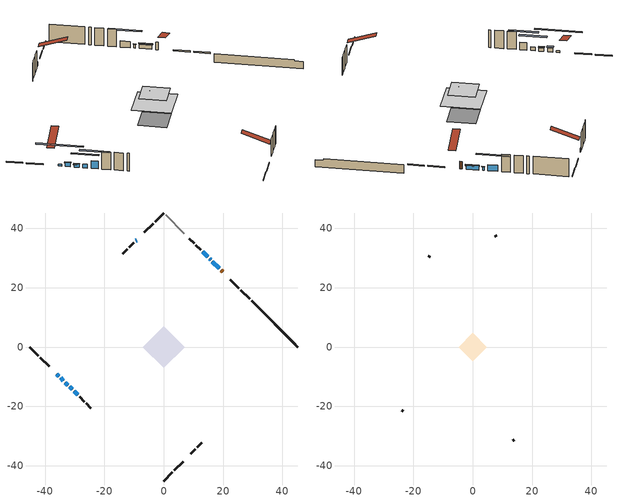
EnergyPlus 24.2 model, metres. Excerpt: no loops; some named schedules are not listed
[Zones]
conditioned space
 floor adiabatic (AdiabaticFloorConstruction): -7.01,0 0,7.01 7.01,0 0,-7.01 z2.67
 floor foundation (Slab1 construction): -5.13,0 0,5.13 5.13,0 0,-5.13 z-2.12
 wall outside (RimJoist1 construction): 0,-45.18 2.92,-42.26 / -45.18,0 -42.26,-2.92 / 0,45.18 -2.92,42.26 / 28.94,16.24 26.02,19.16 z0.23:0.53
 wall outside (RimJoist2 construction): 3.58,-41.6 6.5,-38.68 / -41.6,-3.58 -38.68,-6.5 / -3.58,41.6 -6.5,38.68 / 25.37,19.82 22.44,22.74 z0.23:0.53
 wall outside (AdiabaticWallConstruction 1): 19.81,25.37 19.32,25.86 z0.23:2.26
 wall outside (AdiabaticWallConstruction): 18.66,26.52 16.43,28.75 z0.23:1.37; -9.13,36.05 -9.38,35.81 z0.23:1.45; -36.05,-9.13 -35.4,-9.78 z0.23:0.69; -34.75,-10.44 -33.87,-11.32 z0.23:1.35; -33.21,-11.97 -32.37,-12.82 z0.23:1.09; 15.78,29.4 15.49,29.7 z0.23:1.15; 14.83,30.35 13.07,32.11 z0.23:1.93; -31.71,-13.47 -30.88,-14.3 z0.23:1.22; -30.23,-14.96 -29,-16.18 z0.23:2.31
 wall outside (Wall1 construction): 9.13,-36.05 10.68,-34.51 / -28.35,-16.84 -26.81,-18.38 / -10.03,35.15 -11.57,33.61 / 12.41,32.77 10.87,34.31 z0.23:5.11
 wall outside (Wall2 construction): 11.33,-33.85 12.89,-32.29 / -26.15,-19.03 -24.59,-20.59 / -12.23,32.95 -13.79,31.39 / 10.21,34.97 8.65,36.53 z0.23:5.11
 wall foundation (FoundationWall1 construction): 29.6,15.58,-2.12 29.6,15.58,0.23 43.63,1.56,0.23 43.63,1.56,-0.15 45.18,0,-0.15 45.18,0,-2.12
 wall adiabatic (Wall5 construction): 6.92,38.26 0.66,44.53 z0.23:5.11
 window (WindowConstruction): 18.66,26.52 16.43,28.75 z0.23:1.37
 window (WindowConstruction 7): -9.13,36.05 -9.38,35.81 z0.23:1.45
 window (WindowConstruction 8): -36.05,-9.13 -35.4,-9.78 z0.23:0.69
 window (WindowConstruction 1): -34.75,-10.44 -33.87,-11.32 z0.23:1.35
 window (WindowConstruction 2): -33.21,-11.97 -32.37,-12.82 z0.23:1.09
 window (WindowConstruction 6): 15.78,29.41 15.49,29.69 z0.23:1.14
 window (WindowConstruction 3): 14.83,30.35 13.07,32.11 z0.23:1.93
 window (WindowConstruction 4): -31.71,-13.47 -30.88,-14.3 z0.23:1.22
 window (WindowConstruction 5): -30.23,-14.96 -29.01,-16.18 z0.23:2.31
 door (Door): 19.81,25.37 19.32,25.86 z0.23:2.26
 ceiling adiabatic (AdiabaticFloorConstruction): 0,-7.01 7.01,0 0,7.01 -7.01,0 z2.67
attic - vented
 floor to conditioned space (Floor1 construction Reversed): -4.78,0 0,4.78 4.78,0 0,-4.78 z5.11
 floor to conditioned space (Floor2 construction Reversed): -1.88,0 0,1.88 1.88,0 0,-1.88 z5.11
 wall outside (Wall3 construction): 13.55,-31.63 13.97,-31.21 / -23.93,-21.25 -23.51,-21.67 / -14.45,30.74 -14.87,30.32 / 8,37.19 7.58,37.61 z0.23:5.11
 roof outside (Roof1 construction): 8.48,-36.71,5.11 3.47,-31.71,7.46 2.16,-33.03,7.46 7.16,-38.03,5.11; -36.71,-8.48,5.11 -31.71,-3.47,7.46 -33.03,-2.16,7.46 -38.03,-7.16,5.11; -8.48,36.71,5.11 -3.47,31.71,7.46 -2.16,33.03,7.46 -7.16,38.03,5.11; 20.47,24.72,5.11 15.47,19.71,7.46 16.79,18.4,7.46 21.79,23.4,5.11
shading: 16.33,28.85 18.77,26.41 19.2,26.85 16.76,29.29 z1.52; -31.52,-13.66 -39.93,-5.25 -40.36,-5.68 -31.95,-14.09 z6.18; -33.76,-11.42 -34.85,-10.33 -35.28,-10.76 -34.19,-11.85 z1.5; -32.26,-12.92 -33.32,-11.87 -33.75,-12.3 -32.69,-13.35 z1.24; 15.38,29.8 15.88,29.3 15.99,29.41 15.49,29.91 z1.29; 11.02,34.16 16.88,28.3 17.31,28.73 11.45,34.59 z4.83; -28.83,-16.35 -33.76,-11.42 -34.19,-11.86 -29.27,-16.78 z4.12; -26.96,-18.23 -32.28,-12.91 -32.71,-13.34 -27.39,-18.66 z5.21
[Building]
Building 1: Terrain=Suburbs
[Site:Location]
Montreal Intl AP_QC: Latitude {deg}=45.47; Longitude {deg}=-73.74; Time Zone {hr}=-5; Elevation {m}=36; Keep Site Location Information=Yes
[Site:GroundTemperature:Shallow]
2.07863, -0.316383, -0.508184, 0.628371, 5.19101, 9.73239, 13.6695, 16.1636, 16.3755, 14.347, 10.5102, 6.10817
[Site:WaterMainsTemperature]
Calculation Method=Schedule; Temperature Schedule=mains temperature schedule
[Material] Roughness=Rough; Thermal Absorptance=0.9
Name | Thickness {m} | Conductivity {W/m-K} | Density {kg/m3} | Specific Heat {J/kg-K} | Solar Absorptance | Visible Absorptance
asphalt or fiberglass shingles | 0.00635 | 0.162714 | 1121.4 | 1465.45 | 0.4 | 0.4
ceiling loosefill ins | 0.254 | 0.0480833 | 16.02 | 1046.75 | 0.7 | 0.7
ceiling stud and cavity | 0.1397 | 0.426537 | 65.682 | 1177.47 | 0.7 | 0.7
ceiling stud and cavity 1 | 0.1397 | 1.08676 | 65.682 | 1177.47 | 0.7 | 0.7
concrete 4.0 in. | 0.1016 | 1.803125 | 2242.8 | 837.4 | 0.7 | 0.7
concrete 8.0 in. | 0.2032 | 1.803125 | 2242.8 | 837.4 | 0.7 | 0.7
door material | 0.04445 | 0.327969 | 512.64 | 1214.23 | 0.7 | 0.7
exterior vertical ins | 0.00209484 | 0.029427 | 32.04 | 1214.23 | 0.7 | 0.7
floor covering | 0.0127 | 0.0433444 | 54.468 | 1339.84 | 0.6 | 0.6
floor rigid ins; wall rigid ins | 0.512978 | 0.029427 | 32.04 | 1214.23 | 0.7 | 0.7
floor stud and cavity | 0.1397 | 1.75129 | 37.0049 | 1207.88 | 0.7 | 0.7
furniture material conditioned space 1 | 0.1524 | 0.115458 | 640.8 | 1214.23 | 0.6 | 0.6
gypsum board | 0.0127 | 0.160291 | 801 | 837.4 | 0.6 | 0.6
gypsum board 1 | 0.0127 | 0.160291 | 801 | 837.4 | 0.7 | 0.7
osb sheathing 0.5 in. | 0.0127 | 0.115458 | 512.64 | 1214.23 | 0.7 | 0.7
osb sheathing 0.5 in. 1 | 0.0127 | 0.115458 | 512.64 | 1214.23 | 0.4 | 0.4
osb sheathing 0.75 in. | 0.01905 | 0.115458 | 512.64 | 1214.23 | 0.7 | 0.7
osb sheathing 2.0 in. | 0.0508 | 0.115458 | 512.64 | 1214.23 | 0.7 | 0.7
rim joist rigid ins | 0.051816 | 0.029427 | 32.04 | 1214.23 | 0.7 | 0.7
rim joist stud and cavity | 0.0508 | 0.0429584 | 125.044 | 1163.47 | 0.6 | 0.6
rim joist stud and cavity 1 | 0.0508 | 0.206692 | 125.044 | 1163.47 | 0.6 | 0.6
wall stud and cavity | 0.1397 | 0.092254 | 139.0536 | 1170.24 | 0.7 | 0.7
wall stud and cavity 1 | 0.1397 | 0.0804648 | 139.0536 | 1170.24 | 0.7 | 0.7
wall stud and cavity 2 | 0.0889 | 6.1454 | 50.32683 | 1063.81 | 0.6 | 0.6
wall stud and cavity 3 | 0.1397 | 0.0735604 | 139.0536 | 1170.24 | 0.7 | 0.7
wall stud and cavity 4 | 0.0889 | 0.380278 | 52.3479 | 1209.89 | 0.7 | 0.7
wall stud and cavity 5 | 0.0889 | 0.391764 | 83.0341 | 1211.67 | 0.7 | 0.7
wood siding | 0.0254 | 0.102417 | 544.68 | 1172.36 | 0.4 | 0.4
wood siding 1 | 0.00254 | 0.102417 | 544.68 | 1172.36 | 0.4 | 0.4
wood siding 2; wood siding 3; wood siding 4 | 0.0254 | 0.102417 | 544.68 | 1172.36 | 0.7 | 0.7
[WindowMaterial:SimpleGlazingSystem]
Name | U-Factor {W/m2-K} | Solar Heat Gain Coefficient
WindowMaterial | 1.782892 | 0.39
WindowMaterial 1 | 1.83172 | 0.37
WindowMaterial 2 | 1.88055 | 0.35
WindowMaterial 3 | 1.62448 | 0.44
WindowMaterial 4 | 1.86295 | 0.36
WindowMaterial 5 | 1.80163 | 0.39
WindowMaterial 6 | 3.13539 | 0.43
WindowMaterial 7 | 5.70412 | 0.6
[Construction]
AdiabaticFloorConstruction: floor stud and cavity, floor rigid ins, osb sheathing 0.75 in., floor covering
AdiabaticWallConstruction: wood siding 3, wall rigid ins, wall stud and cavity 4, gypsum board
AdiabaticWallConstruction 1: wood siding 4, wall rigid ins, wall stud and cavity 4, gypsum board
Door: door material
Floor1 construction Reversed: gypsum board, ceiling stud and cavity, ceiling loosefill ins
Floor2 construction Reversed: gypsum board, ceiling stud and cavity 1, ceiling loosefill ins
FoundationWall1 construction: concrete 8.0 in., gypsum board 1
furniture construction conditioned space 1: furniture material conditioned space 1
PartitionWallConstruction: gypsum board, wall stud and cavity 5, gypsum board
RimJoist1 construction: wood siding 2, osb sheathing 2.0 in., rim joist stud and cavity
RimJoist2 construction: wood siding 2, rim joist rigid ins, osb sheathing 2.0 in., rim joist stud and cavity 1
Roof1 construction: asphalt or fiberglass shingles
Slab1 construction: concrete 4.0 in.
Wall1 construction: wood siding, osb sheathing 0.5 in., wall stud and cavity, gypsum board
Wall2 construction: wood siding, osb sheathing 0.5 in., wall stud and cavity 1, gypsum board
Wall3 construction: wood siding 1, wall stud and cavity 2
Wall5 construction: osb sheathing 0.5 in. 1, wall stud and cavity 3, gypsum board
WindowConstruction: WindowMaterial
WindowConstruction 1: WindowMaterial 1
WindowConstruction 2: WindowMaterial 2
WindowConstruction 3: WindowMaterial 3
WindowConstruction 4: WindowMaterial 4
WindowConstruction 5: WindowMaterial 5
WindowConstruction 6: WindowMaterial 6
WindowConstruction 7; WindowConstruction 8: WindowMaterial 7
[Zone] Multiplier=1; Part of Total Floor Area=Yes
Name | Volume {m3}
attic - vented | 20.1749
conditioned space | 386
[Space]
Name | Zone | Volume {m3}
attic - vented 1 | attic - vented | 20.1749
conditioned space 1 | conditioned space | 386
[ZoneInfiltration:EffectiveLeakageArea]
infil attic - vented 1: Zone or Space=attic - vented 1; Schedule=Always On Discrete; Effective Air Leakage Area {cm2}=2108.8; Stack Coefficient=0.000503051; Wind Coefficient=1.5154e-05
[ZoneMixing]
whole house fan mix: Zone or Space=attic - vented; Schedule=Always On Continuous; Design Flow Rate Calculation Method=Flow/Zone; Design Flow Rate {m3/s}=0; Source Zone or Space=conditioned space
[SurfaceProperty:ExposedFoundationPerimeter]
Slab1: Exposed Perimeter Calculation Method=TotalExposedPerimeter; Total Exposed Perimeter {m}=22.037
[InternalMass] Zone or ZoneList=conditioned space; Space or SpaceList=conditioned space 1
Name | Construction | Surface Area {m2}
furniture mass conditioned space 1 | furniture construction conditioned space 1 | 60.448
partition wall mass | PartitionWallConstruction | 151.12
[Lights]
interior lighting: Zone or ZoneList or Space or SpaceList=conditioned space 1; Schedule=interior lighting schedule; Design Level Calculation Method=LightingLevel; Lighting Level {W}=343.2; Return Air Fraction=0; Fraction Radiant=0.6; Fraction Visible=0.2; Fraction Replaceable=1
[People]
occupants: Zone or ZoneList or Space or SpaceList=conditioned space 1; Number of People Schedule=occupants schedule; Number of People Calculation Method=People; Number of People=3; Fraction Radiant=0.314171; Sensible Heat Fraction=0.56303; Activity Level Schedule=occupants activity schedule; Carbon Dioxide Generation Rate {m3/s-W}=0; Enable ASHRAE 55 Comfort Warnings=No; Mean Radiant Temperature Calculation Type=EnclosureAveraged
[ElectricEquipment] Zone or ZoneList or Space or SpaceList=conditioned space 1; Design Level Calculation Method=EquipmentLevel
Name | Schedule | Design Level {W} | Fraction Latent | Fraction Radiant | Fraction Lost
clothes dryer | clothes dryer schedule | 140.772 | 0.015 | 0.081 | 0.85
clothes washer | clothes washer schedule | 32.1985 | 0.03 | 0.162 | 0.7
cooking range | cooking range schedule | 208.969 | 0.08 | 0.432 | 0.2
dishwasher | dishwasher schedule | 66.8632 | 0.3 | 0.18 | 0.4
fridge | fridge schedule | 72.9452 | 0 | 0.6 | 0
mech vent bath fan 0 | mech vent bath fan 0 schedule | 50.2 | 0 | 0 | 1
mech vent bath fan 1 | mech vent bath fan 1 schedule | 50.2 | 0 | 0 | 1
mech vent house fan | mech vent house fan schedule | 0 | 0 | 0 | 1
mech vent house fan cfis | mech vent house fan cfis schedule | 0 | 0 | 0 | 0
mech vent range fan 0 | mech vent range fan 0 schedule | 57 | 0 | 0 | 1
misc plug loads | misc plug loads schedule | 494.7 | 0.045 | 0.513 | 0.1
whole house fan | Always On Discrete | 0 | 0 | 0 | 1
[OtherEquipment] Zone or ZoneList or Space or SpaceList=conditioned space 1; Design Level Calculation Method=EquipmentLevel
Name | Fuel Type | Schedule | Design Level {W} | Fraction Latent | Fraction Radiant | Fraction Lost
clothes dryer 1 | Electricity | clothes dryer schedule | 0 | 0.015 | 0.081 | 0.85
cooking range 1 | Electricity | cooking range schedule | 0 | 0.08 | 0.432 | 0.2
general water use latent | None | general water use schedule | 59.3978 | 1 | 0 | 0
general water use sensible | None | general water use schedule | -58.539 | 0 | 0.6 | 0
mech vent house fan latent load | None | Always On Discrete | 0 | 1 | 0 | 0
mech vent house fan sensible load | None | Always On Discrete | 0 | 0 | 0 | 0
water heater energy adjustment1 | Electricity | Always On Discrete | 0.01 | 0 | 0 | 1
[ZoneInfiltration:DesignFlowRate] Zone or ZoneList or Space or SpaceList=conditioned space 1; Schedule=Always On Discrete; Design Flow Rate Calculation Method=Flow/Zone; Design Flow Rate {m3/s}=0
infil flow; natural vent flow; whole house fan flow
[ZoneControl:Thermostat]
conditioned space Thermostat: Zone or ZoneList=conditioned space; Control Type Schedule=conditioned space Thermostat Schedule; Control 1=conditioned space temperature setpoint; Temperature Difference Between Cutout And Setpoint {deltaC}=0
[ZoneHVAC:Baseboard:Convective:Electric]
electric baseboard: Availability Schedule=Always On Discrete; Heating Design Capacity {W}=8948.34; Efficiency=1
[Zone equipment]
conditioned space: electric baseboard
[Foundation:Kiva]
Foundation Kiva 1: Initial Indoor Air Temperature {C}=18; Wall Height Above Grade {m}=0.230002; Wall Depth Below Slab {m}=0.2032; Custom Block Material Name 1=exterior vertical ins; Custom Block Depth 1 {m}=2.350008; Custom Block X Position 1 {m}=0.2159; Custom Block Z Position 1 {m}=0
[Foundation:Kiva:Settings]
Soil Conductivity {W/m-K}=0.849921; Soil Density {kg/m3}=1842.3; Soil Specific Heat {J/kg-K}=418.7; Ground Solar Absorptivity=0.9; Ground Thermal Absorptivity=0.9; Ground Surface Roughness {m}=0.03; Far-Field Width {m}=40; Deep-Ground Boundary Condition=ZeroFlux; Deep-Ground Depth {m}=40; Minimum Cell Dimension {m}=0.2; Maximum Cell Growth Coefficient=3; Simulation Timestep=Timestep
[Exterior:Lights]
exterior lighting: Schedule=exterior lighting schedule; Design Level {W}=75.6
[EnergyManagementSystem:GlobalVariable]
infil_program_Qfan
infil_program_Qinf
natural_vent_program_Qnv
natural_vent_program_Qwhf
[EnergyManagementSystem:Sensor]
Name | Output:Variable or Output:Meter Index Key | Output:Variable or Output:Meter
airflow_gain | infil flow | Infiltration Sensible Heat Gain Energy
airflow_gain_1 | natural vent flow | Infiltration Sensible Heat Gain Energy
airflow_gain_2 | whole house fan flow | Infiltration Sensible Heat Gain Energy
airflow_loss | infil flow | Infiltration Sensible Heat Loss Energy
airflow_loss_1 | natural vent flow | Infiltration Sensible Heat Loss Energy
airflow_loss_2 | whole house fan flow | Infiltration Sensible Heat Loss Energy
clg_load_cond |  | Cooling:EnergyTransfer:Zone:CONDITIONED SPACE
clg_sp_s; clg_sp_s_1 | cooling setpoint | Schedule Value
clothes_dryer_exhaust_0_sch_s | clothes dryer exhaust 0 schedule | Schedule Value
conditioned_space_clg_unmet_s | conditioned space | Zone Cooling Setpoint Not Met Time
conditioned_space_htg_unmet_s | conditioned space | Zone Heating Setpoint Not Met Time
cool_season | cooling season schedule | Schedule Value
fridge_tin_s | conditioned space | Zone Mean Air Temperature
htg_load_cond |  | Heating:EnergyTransfer:Zone:CONDITIONED SPACE
htg_sp_s; htg_sp_s_1 | heating setpoint | Schedule Value
ig_ee_conv | clothes dryer | Electric Equipment Convective Heating Energy
ig_ee_conv_2 | cooking range | Electric Equipment Convective Heating Energy
ig_ee_conv_4 | fridge | Electric Equipment Convective Heating Energy
ig_ee_conv_5 | misc plug loads | Electric Equipment Convective Heating Energy
ig_ee_conv_6 | whole house fan | Electric Equipment Convective Heating Energy
ig_ee_rad | clothes dryer | Electric Equipment Radiant Heating Energy
ig_ee_rad_2 | cooking range | Electric Equipment Radiant Heating Energy
ig_ee_rad_4 | fridge | Electric Equipment Radiant Heating Energy
ig_ee_rad_5 | misc plug loads | Electric Equipment Radiant Heating Energy
ig_ee_rad_6 | whole house fan | Electric Equipment Radiant Heating Energy
ig_lgt_conv | interior lighting | Lights Convective Heating Energy
ig_lgt_rad | interior lighting | Lights Radiant Heating Energy
ig_lgt_vis | interior lighting | Lights Visible Radiation Heating Energy
ig_oe_conv | clothes dryer 1 | Other Equipment Convective Heating Energy
ig_oe_conv_1 | cooking range 1 | Other Equipment Convective Heating Energy
ig_oe_conv_2 | general water use latent | Other Equipment Convective Heating Energy
ig_oe_conv_3 | general water use sensible | Other Equipment Convective Heating Energy
ig_oe_conv_4 | water heater energy adjustment1 | Other Equipment Convective Heating Energy
ig_oe_rad | clothes dryer 1 | Other Equipment Radiant Heating Energy
ig_oe_rad_1 | cooking range 1 | Other Equipment Radiant Heating Energy
ig_oe_rad_2 | general water use latent | Other Equipment Radiant Heating Energy
ig_oe_rad_3 | general water use sensible | Other Equipment Radiant Heating Energy
ig_oe_rad_4 | water heater energy adjustment1 | Other Equipment Radiant Heating Energy
ig_ppl_conv | occupants | People Convective Heating Energy
ig_ppl_rad | occupants | People Radiant Heating Energy
im_conv | furniture mass conditioned space 1 | Surface Inside Face Convection Heat Gain Energy
im_conv_1 | partition wall mass | Surface Inside Face Convection Heat Gain Energy
im_ig | furniture mass conditioned space 1 | Surface Inside Face Internal Gains Radiation Heat Gain Energy
im_ig_1 | partition wall mass | Surface Inside Face Internal Gains Radiation Heat Gain Energy
im_lgt | furniture mass conditioned space 1 | Surface Inside Face Lights Radiation Heat Gain Energy
im_lgt_1 | partition wall mass | Surface Inside Face Lights Radiation Heat Gain Energy
im_sol | furniture mass conditioned space 1 | Surface Inside Face Solar Radiation Heat Gain Energy
im_sol_1 | partition wall mass | Surface Inside Face Solar Radiation Heat Gain Energy
im_surf | furniture mass conditioned space 1 | Surface Inside Face Net Surface Thermal Radiation Heat Gain Energy
im_surf_1 | partition wall mass | Surface Inside Face Net Surface Thermal Radiation Heat Gain Energy
mech_vent_bath_fan_0_sch_s | mech vent bath fan 0 schedule | Schedule Value
mech_vent_bath_fan_1_sch_s | mech vent bath fan 1 schedule | Schedule Value
mech_vent_range_fan_0_sch_s | mech vent range fan 0 schedule | Schedule Value
mv_conv | mech vent bath fan 0 | Electric Equipment Convective Heating Energy
mv_conv_1 | mech vent bath fan 1 | Electric Equipment Convective Heating Energy
mv_conv_2 | mech vent house fan | Electric Equipment Convective Heating Energy
mv_conv_3 | mech vent house fan cfis | Electric Equipment Convective Heating Energy
mv_conv_4 | mech vent range fan 0 | Electric Equipment Convective Heating Energy
mv_conv_5 | mech vent house fan latent load | Other Equipment Convective Heating Energy
mv_conv_6 | mech vent house fan sensible load | Other Equipment Convective Heating Energy
mv_rad | mech vent bath fan 0 | Electric Equipment Radiant Heating Energy
mv_rad_1 | mech vent bath fan 1 | Electric Equipment Radiant Heating Energy
mv_rad_2 | mech vent house fan | Electric Equipment Radiant Heating Energy
mv_rad_3 | mech vent house fan cfis | Electric Equipment Radiant Heating Energy
mv_rad_4 | mech vent range fan 0 | Electric Equipment Radiant Heating Energy
mv_rad_5 | mech vent house fan latent load | Other Equipment Radiant Heating Energy
mv_rad_6 | mech vent house fan sensible load | Other Equipment Radiant Heating Energy
natural_vent_s | natural vent schedule | Schedule Value
out_pb_s |  | Site Outdoor Air Barometric Pressure
out_wt_s |  | Site Outdoor Air Humidity Ratio
site_vw_s |  | Site Wind Speed
ss_back_out | Window1 | Surface Window Shortwave from Zone Back Out Window Heat Transfer Rate
ss_back_out_1 | Window10 | Surface Window Shortwave from Zone Back Out Window Heat Transfer Rate
ss_back_out_2 | Window11 | Surface Window Shortwave from Zone Back Out Window Heat Transfer Rate
ss_back_out_3 | Window3 | Surface Window Shortwave from Zone Back Out Window Heat Transfer Rate
ss_back_out_4 | Window4 | Surface Window Shortwave from Zone Back Out Window Heat Transfer Rate
ss_back_out_5 | Window5 | Surface Window Shortwave from Zone Back Out Window Heat Transfer Rate
ss_back_out_6 | Window7 | Surface Window Shortwave from Zone Back Out Window Heat Transfer Rate
ss_back_out_7 | Window8 | Surface Window Shortwave from Zone Back Out Window Heat Transfer Rate
ss_back_out_8 | Window9 | Surface Window Shortwave from Zone Back Out Window Heat Transfer Rate
ss_conv | Door1 | Surface Inside Face Convection Heat Gain Energy
ss_conv_1 | Window1 | Surface Inside Face Convection Heat Gain Energy
ss_conv_2 | Window10 | Surface Inside Face Convection Heat Gain Energy
ss_conv_3 | Window11 | Surface Inside Face Convection Heat Gain Energy
ss_conv_4 | Window3 | Surface Inside Face Convection Heat Gain Energy
ss_conv_5 | Window4 | Surface Inside Face Convection Heat Gain Energy
ss_conv_6 | Window5 | Surface Inside Face Convection Heat Gain Energy
ss_conv_7 | Window7 | Surface Inside Face Convection Heat Gain Energy
ss_conv_8 | Window8 | Surface Inside Face Convection Heat Gain Energy
ss_conv_9 | Window9 | Surface Inside Face Convection Heat Gain Energy
ss_ig | Door1 | Surface Inside Face Internal Gains Radiation Heat Gain Energy
ss_ig_1 | Window1 | Surface Inside Face Internal Gains Radiation Heat Gain Energy
ss_ig_2 | Window10 | Surface Inside Face Internal Gains Radiation Heat Gain Energy
ss_ig_3 | Window11 | Surface Inside Face Internal Gains Radiation Heat Gain Energy
ss_ig_4 | Window3 | Surface Inside Face Internal Gains Radiation Heat Gain Energy
ss_ig_5 | Window4 | Surface Inside Face Internal Gains Radiation Heat Gain Energy
ss_ig_6 | Window5 | Surface Inside Face Internal Gains Radiation Heat Gain Energy
ss_ig_7 | Window7 | Surface Inside Face Internal Gains Radiation Heat Gain Energy
ss_ig_8 | Window8 | Surface Inside Face Internal Gains Radiation Heat Gain Energy
ss_ig_9 | Window9 | Surface Inside Face Internal Gains Radiation Heat Gain Energy
ss_lgt | Door1 | Surface Inside Face Lights Radiation Heat Gain Energy
ss_sol | Door1 | Surface Inside Face Solar Radiation Heat Gain Energy
ss_surf | Door1 | Surface Inside Face Net Surface Thermal Radiation Heat Gain Energy
ss_surf_1 | Window1 | Surface Inside Face Net Surface Thermal Radiation Heat Gain Energy
ss_surf_2 | Window10 | Surface Inside Face Net Surface Thermal Radiation Heat Gain Energy
ss_surf_3 | Window11 | Surface Inside Face Net Surface Thermal Radiation Heat Gain Energy
ss_surf_4 | Window3 | Surface Inside Face Net Surface Thermal Radiation Heat Gain Energy
ss_surf_5 | Window4 | Surface Inside Face Net Surface Thermal Radiation Heat Gain Energy
ss_surf_6 | Window5 | Surface Inside Face Net Surface Thermal Radiation Heat Gain Energy
ss_surf_7 | Window7 | Surface Inside Face Net Surface Thermal Radiation Heat Gain Energy
ss_surf_8 | Window8 | Surface Inside Face Net Surface Thermal Radiation Heat Gain Energy
ss_surf_9 | Window9 | Surface Inside Face Net Surface Thermal Radiation Heat Gain Energy
ss_trans_in | Window1 | Surface Window Transmitted Solar Radiation Rate
ss_trans_in_1 | Window10 | Surface Window Transmitted Solar Radiation Rate
ss_trans_in_2 | Window11 | Surface Window Transmitted Solar Radiation Rate
ss_trans_in_3 | Window3 | Surface Window Transmitted Solar Radiation Rate
ss_trans_in_4 | Window4 | Surface Window Transmitted Solar Radiation Rate
ss_trans_in_5 | Window5 | Surface Window Transmitted Solar Radiation Rate
ss_trans_in_6 | Window7 | Surface Window Transmitted Solar Radiation Rate
ss_trans_in_7 | Window8 | Surface Window Transmitted Solar Radiation Rate
ss_trans_in_8 | Window9 | Surface Window Transmitted Solar Radiation Rate
ss_trans_out | Window1 | Surface Inside Face Initial Transmitted Diffuse Transmitted Out Window Solar Radiation Rate
ss_trans_out_1 | Window10 | Surface Inside Face Initial Transmitted Diffuse Transmitted Out Window Solar Radiation Rate
ss_trans_out_2 | Window11 | Surface Inside Face Initial Transmitted Diffuse Transmitted Out Window Solar Radiation Rate
ss_trans_out_3 | Window3 | Surface Inside Face Initial Transmitted Diffuse Transmitted Out Window Solar Radiation Rate
ss_trans_out_4 | Window4 | Surface Inside Face Initial Transmitted Diffuse Transmitted Out Window Solar Radiation Rate
ss_trans_out_5 | Window5 | Surface Inside Face Initial Transmitted Diffuse Transmitted Out Window Solar Radiation Rate
ss_trans_out_6 | Window7 | Surface Inside Face Initial Transmitted Diffuse Transmitted Out Window Solar Radiation Rate
ss_trans_out_7 | Window8 | Surface Inside Face Initial Transmitted Diffuse Transmitted Out Window Solar Radiation Rate
ss_trans_out_8 | Window9 | Surface Inside Face Initial Transmitted Diffuse Transmitted Out Window Solar Radiation Rate
s_conv | Floor1 | Surface Inside Face Convection Heat Gain Energy
s_conv_1 | Floor2 | Surface Inside Face Convection Heat Gain Energy
s_conv_10 | RimJoist2:225 | Surface Inside Face Convection Heat Gain Energy
s_conv_11 | RimJoist2:315 | Surface Inside Face Convection Heat Gain Energy
s_conv_12 | RimJoist2:45 | Surface Inside Face Convection Heat Gain Energy
s_conv_13 | Slab1 | Surface Inside Face Convection Heat Gain Energy
s_conv_14 | Wall1:135 | Surface Inside Face Convection Heat Gain Energy
s_conv_15 | Wall1:225 | Surface Inside Face Convection Heat Gain Energy
s_conv_16 | Wall1:315 | Surface Inside Face Convection Heat Gain Energy
s_conv_17 | Wall1:45 | Surface Inside Face Convection Heat Gain Energy
s_conv_18 | Wall2:135 | Surface Inside Face Convection Heat Gain Energy
s_conv_19 | Wall2:225 | Surface Inside Face Convection Heat Gain Energy
s_conv_2 | FoundationWall1 | Surface Inside Face Convection Heat Gain Energy
s_conv_20 | Wall2:315 | Surface Inside Face Convection Heat Gain Energy
s_conv_21 | Wall2:45 | Surface Inside Face Convection Heat Gain Energy
s_conv_22 | Wall5 | Surface Inside Face Convection Heat Gain Energy
s_conv_3 | inferred conditioned ceiling | Surface Inside Face Convection Heat Gain Energy
s_conv_4 | inferred conditioned floor | Surface Inside Face Convection Heat Gain Energy
s_conv_5 | RimJoist1:135 | Surface Inside Face Convection Heat Gain Energy
s_conv_6 | RimJoist1:225 | Surface Inside Face Convection Heat Gain Energy
s_conv_7 | RimJoist1:315 | Surface Inside Face Convection Heat Gain Energy
